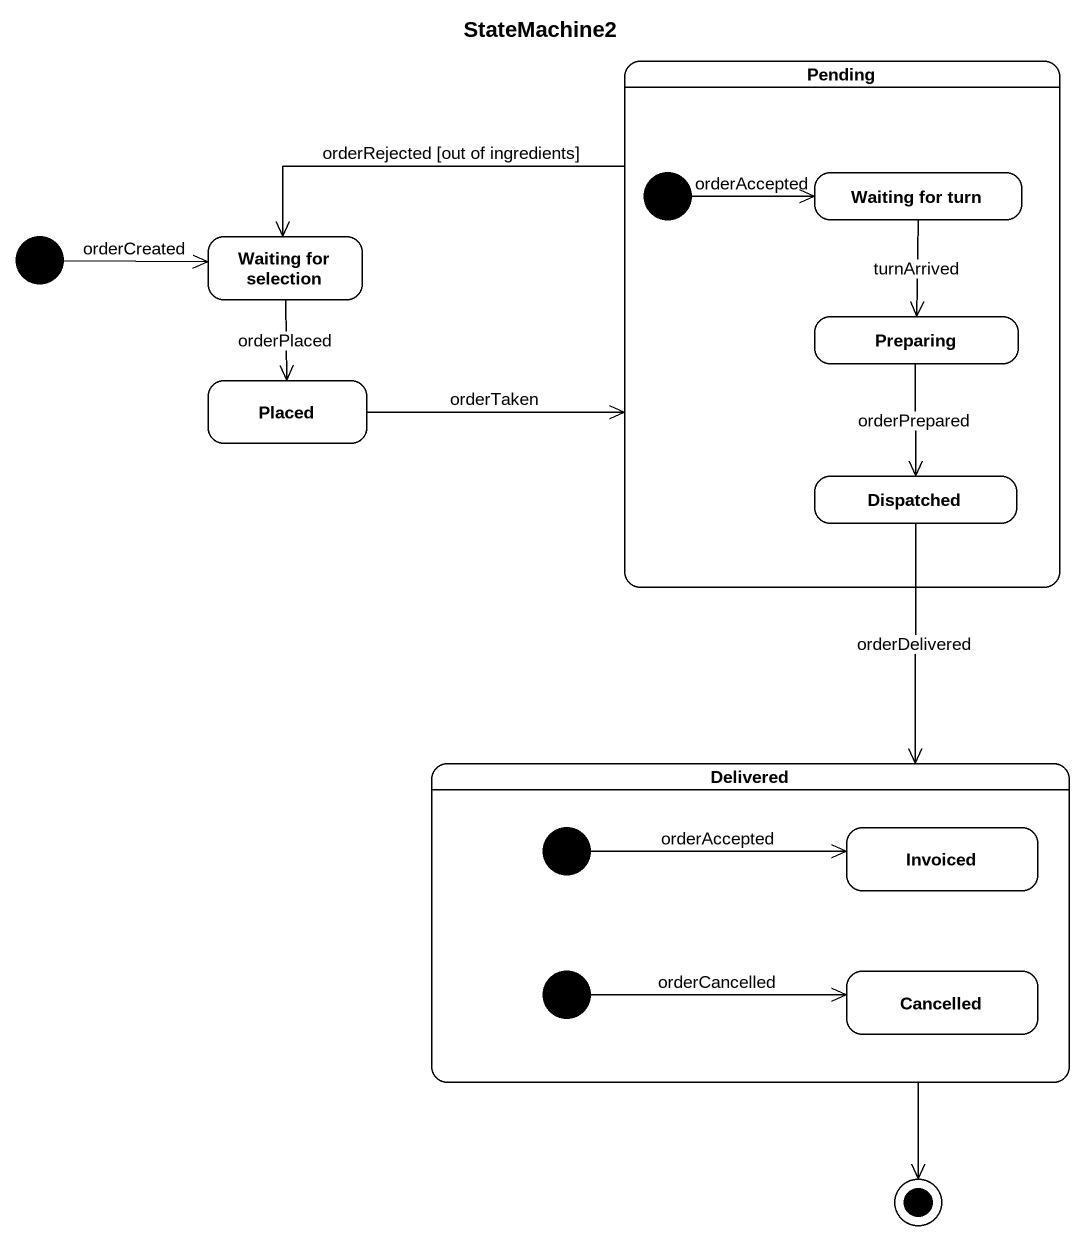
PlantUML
@startuml
title StateMachine2
hide empty description
state Pending {
  state "Waiting for turn" as Waiting_for_turn
  state Preparing
  state Dispatched
  [*] -right-> Waiting_for_turn : orderAccepted
}
state "Waiting for selection" as Waiting_for_selection
state Placed
state Delivered {
  state initial3 <<start>>
  state Invoiced
  state initial4 <<start>>
  state Cancelled
}
[*] -right-> Waiting_for_selection : orderCreated
Pending -left-> Waiting_for_selection : orderRejected [out of ingredients]
Waiting_for_turn --> Preparing : turnArrived
Waiting_for_selection --> Placed : orderPlaced
Preparing --> Dispatched : orderPrepared
Placed -right-> Pending : orderTaken
Dispatched --> Delivered : orderDelivered
initial3 -right-> Invoiced : orderAccepted
initial4 -right-> Cancelled : orderCancelled
Delivered --> [*]
@enduml
